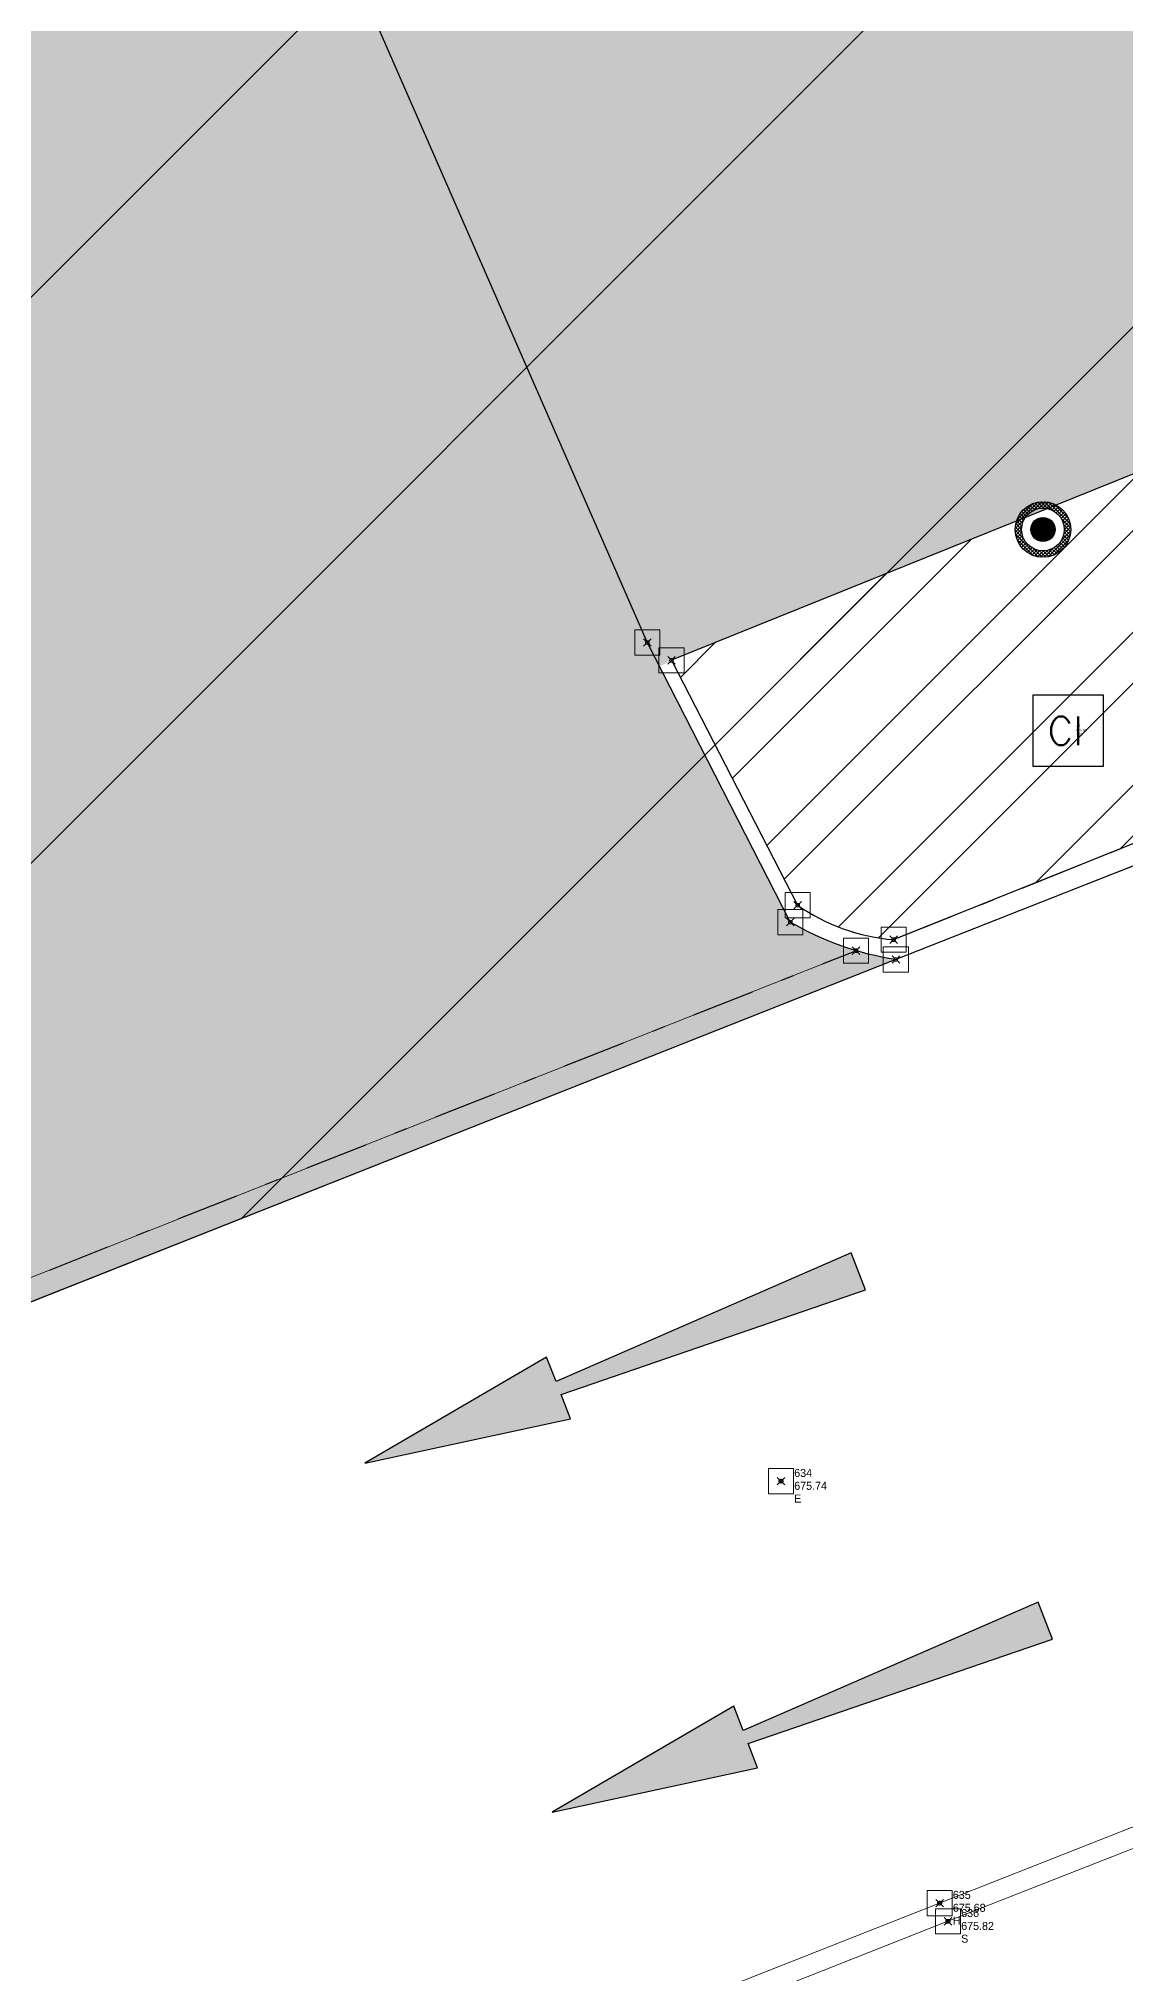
# Model space of a CAD drawing. Extents: x 350769 to 354978, y 6304672 to 6307963.
# Drawn here: x 352483.92 to 352492.54, y 6305406.01 to 6305421.36 of the extents above; entities that cross this region are included whole.
import ezdxf

# ---------------------------------------------------------------- set-up
doc = ezdxf.new("R2010")
doc.units = 0
doc.header["$PDMODE"] = 35
doc.header["$PDSIZE"] = 0.03
doc.linetypes.add('CONTINUOS', pattern=[0])
doc.linetypes.add('JPG_DASHDOT', pattern=[1, 0.5, -0.25, 0, -0.25])
doc.layers.get('0').update_dxf_attribs({"linetype": 'CONTINUOUS'})
doc.layers.get('Defpoints').update_dxf_attribs({"linetype": 'CONTINUOUS'})
for name, color, linetype in [('0-LEVANTAMIENTO 2020.SEP', 252, 'CONTINUOUS'), ('00_Demarcacion Existente', 252, 'CONTINUOUS'), ('02_Geo ext_Acotamiento', 7, 'CONTINUOUS'), ('1-PAVIMENTO', 161, 'CONTINUOUS'), ('1-RADIER', 251, 'CONTINUOUS'), ('1-SOLERA', 212, 'CONTINUOUS'), ('1-SOLERA REBAJADA', 7, 'CONTINUOUS'), ('1-SOLERA_ZARPA', 222, 'CONTINUOUS'), ('1-VEREDA', 251, 'CONTINUOUS'), ('2-ACHURADO RADIER', 9, 'CONTINUOUS'), ('2-ACHURADO VEREDA', 252, 'CONTINUOUS'), ('C-TINN', 5, 'CONTINUOUS'), ('TOP-URB-SOLERAS', 2, 'JPG_DASHDOT'), ('V-NODE - 2013', 4, 'CONTINUOUS'), ('V-NODE-TEXT', 1, 'CONTINUOUS'), ('V-NODE-TEXT 2013', 2, 'CONTINUOUS'), ('Z-CI', 253, 'CONTINUOUS'), ('Z-CR', 253, 'CONTINUOUS'), ('Z-TOPE', 253, 'CONTINUOUS')]:
    doc.layers.add(name, color=color, linetype=linetype)
doc.layers.add('0_ASD_TOPOGRAFIA_ELEMENTOS', color=9, linetype='CONTINUOS', lineweight=5, true_color=0xbdbdbd)
doc.styles.add('ROMANS', font='romans.shx', dxfattribs={"width": 0.65})
doc.dimstyles.new('Principal', dxfattribs={"dimscale": 0, "dimtxt": 2, "dimasz": 2, "dimexe": 1, "dimexo": 1, "dimtad": 1, "dimrnd": 0.05, "dimzin": 1, "dimtxsty": 'ROMANS', "dimcen": 2.5, "dimclrt": 2, "dimaunit": 2, "dimadec": 0, "dimazin": 0, "dimtfac": 1, "dimtmove": 0, "dimatfit": 3, "dimfxl": 1, "dimfxlon": 1, "dimarcsym": 0})

# ---------------------------------------------------------------- blocks, each defined once
blk = doc.blocks.new('*U238', base_point=(352491.135, 6305406.422))
at = {"layer": 'V-NODE - 2013', "lineweight": -2}
blk.add_point((352491.135, 6305406.422), dxfattribs=at)
at = {"layer": 'V-NODE-TEXT 2013', "linetype": 'ByBlock', "char_height": 0.0635}
for s, insert, attachment_point in [('636', (352491.24, 6305406.455), 7), ('S', (352491.24, 6305406.316), 1), ('675.82', (352491.24, 6305406.417), 1)]:
    blk.add_mtext(s, dxfattribs=dict(at, insert=insert, attachment_point=attachment_point))
blk = doc.blocks.new('*U387', base_point=(352491.069, 6305406.566))
at = {"layer": 'V-NODE - 2013', "lineweight": -2}
blk.add_point((352491.069, 6305406.566), dxfattribs=at)
at = {"layer": 'V-NODE-TEXT 2013', "linetype": 'ByBlock', "char_height": 0.0635}
for s, insert, attachment_point in [('635', (352491.174, 6305406.599), 7), ('675.68', (352491.174, 6305406.561), 1), ('H', (352491.174, 6305406.46), 1)]:
    blk.add_mtext(s, dxfattribs=dict(at, insert=insert, attachment_point=attachment_point))
blk = doc.blocks.new('*U426', base_point=(352489.81, 6305409.914))
at = {"layer": 'V-NODE - 2013', "lineweight": -2}
blk.add_point((352489.81, 6305409.914), dxfattribs=at)
at = {"layer": 'V-NODE-TEXT 2013', "linetype": 'ByBlock', "char_height": 0.0635}
for s, insert, attachment_point in [('634', (352489.915, 6305409.947), 7), ('675.74', (352489.915, 6305409.909), 1), ('E', (352489.915, 6305409.808), 1)]:
    blk.add_mtext(s, dxfattribs=dict(at, insert=insert, attachment_point=attachment_point))
blk = doc.blocks.new('CR')
at = {"layer": 'Z-CR', "color": 9, "true_color": 0xbdbdbd}
for p, q in [((-1.125, 1.125), (-1.125, -1.125)), ((1.125, 1.125), (-1.125, 1.125)), ((1.125, -1.125), (1.125, 1.125)), ((-1.125, -1.125), (1.125, -1.125))]:
    blk.add_line(p, q, dxfattribs=at)
at = {"layer": 'Z-CR', "color": 9, "true_color": 0xbdbdbd, "style": 'ROMANS'}
blk.add_text('CI', height=0.9, dxfattribs=at).set_placement((-0.651, -0.452))
blk = doc.blocks.new('*U781', base_point=(352492.089, 6305415.868))
at = {"layer": 'Z-CI', "linetype": 'ByBlock', "lineweight": -2, "xscale": 0.2499999999999905, "yscale": 0.2499999999999905, "zscale": 0.2499999999999905}
blk.add_blockref('CR', (352492.089, 6305415.868), dxfattribs=at)
at = {"layer": 'V-NODE-TEXT', "linetype": 'ByBlock', "char_height": 0.02}
for s, insert, attachment_point in [('46', (352492.154, 6305415.908), 4), ('675.90', (352492.154, 6305415.883), 1), ('°CR', (352492.154, 6305415.838), 4)]:
    blk.add_mtext(s, dxfattribs=dict(at, insert=insert, attachment_point=attachment_point))
blk = doc.blocks.new('TOPE')
at = {"layer": 'Z-TOPE'}
h = blk.add_hatch(color=256, dxfattribs=at)
edge = h.paths.add_edge_path()
edge.add_arc((0, 0), 0.478, 0, 360)
for p, q in [((-1.084, 0.199), (-0.199, 1.084)), ((-1.028, 0.399), (-0.399, 1.028)), ((-0.592, 0.607), (-0.772, 0.787)), ((-0.515, 0.673), (-0.696, 0.855)), ((-0.429, 0.731), (-0.614, 0.916)), ((-0.334, 0.779), (-0.525, 0.97)), ((-0.229, 0.816), (-0.428, 1.016)), ((-0.386, 0.755), (-0.039, 1.102)), ((-0.11, 0.84), (-0.323, 1.054)), ((0.027, 0.847), (-0.209, 1.083)), ((-0.166, 0.831), (0.101, 1.098)), ((0.191, 0.826), (-0.082, 1.099)), ((-0.007, 0.848), (0.225, 1.079)), ((0.429, 0.731), (0.059, 1.101)), ((0.127, 0.838), (0.338, 1.049)), ((1.08, 0.224), (0.224, 1.08)), ((0.244, 0.812), (0.442, 1.01)), ((0.348, 0.773), (0.538, 0.963)), ((1.014, 0.432), (0.432, 1.014)), ((0.442, 0.723), (0.626, 0.908)), ((0.526, 0.665), (0.707, 0.846)), ((0.602, 0.597), (0.782, 0.777)), ((-1.102, 0.039), (-0.755, 0.386)), ((-1.098, -0.101), (-0.831, 0.166)), ((-0.834, -0.153), (-1.097, 0.11)), ((-1.079, -0.225), (-0.848, 0.007)), ((-0.848, 0.004), (-1.077, 0.234)), ((-0.837, 0.136), (-1.047, 0.346)), ((-0.809, 0.252), (-1.007, 0.449)), ((-0.77, 0.355), (-0.959, 0.544)), ((-0.719, 0.448), (-0.903, 0.632)), ((-0.66, 0.532), (-0.841, 0.713)), ((0.669, 0.521), (0.85, 0.702)), ((0.727, 0.436), (0.911, 0.621)), ((1.101, 0.059), (0.731, 0.429)), ((0.776, 0.342), (0.966, 0.532)), ((0.814, 0.237), (1.013, 0.436)), ((1.099, -0.082), (0.826, 0.191)), ((0.829, -0.177), (1.099, 0.092)), ((0.839, 0.119), (1.052, 0.332)), ((0.847, -0.016), (1.081, 0.218)), ((1.083, -0.209), (0.847, 0.027)), ((-0.765, -0.365), (-1.102, -0.028)), ((-0.186, -1.087), (-1.087, -0.186)), ((-1.049, -0.338), (-0.838, -0.127)), ((-0.382, -1.034), (-1.034, -0.382)), ((-1.01, -0.442), (-0.812, -0.244)), ((-0.963, -0.538), (-0.773, -0.348)), ((-0.908, -0.626), (-0.723, -0.442)), ((-0.846, -0.707), (-0.665, -0.526)), ((-0.777, -0.782), (-0.597, -0.602)), ((-0.702, -0.85), (-0.521, -0.669)), ((-0.621, -0.911), (-0.436, -0.727)), ((-0.028, -1.102), (-0.365, -0.765)), ((0.048, -1.102), (0.405, -0.745)), ((0.21, -1.082), (1.082, -0.21)), ((0.414, -1.022), (1.022, -0.414)), ((0.632, -0.903), (0.448, -0.719)), ((0.713, -0.841), (0.532, -0.66)), ((0.787, -0.772), (0.607, -0.592)), ((0.855, -0.696), (0.673, -0.515)), ((0.916, -0.614), (0.731, -0.429)), ((0.745, -0.405), (1.102, -0.048)), ((0.97, -0.525), (0.779, -0.334)), ((1.016, -0.428), (0.816, -0.229)), ((1.054, -0.323), (0.84, -0.11)), ((-0.775, -0.784), (-0.784, -0.775)), ((-0.532, -0.966), (-0.342, -0.776)), ((-0.436, -1.013), (-0.237, -0.814)), ((-0.332, -1.052), (-0.119, -0.839)), ((-0.218, -1.081), (0.016, -0.847)), ((0.11, -1.097), (-0.153, -0.834)), ((-0.092, -1.099), (0.177, -0.829)), ((0.234, -1.077), (0.004, -0.848)), ((0.346, -1.047), (0.136, -0.837)), ((0.449, -1.007), (0.252, -0.809)), ((0.544, -0.959), (0.355, -0.77))]:
    blk.add_line(p, q, dxfattribs=at)
for radius in [1.103, 0.848, 0.478]:
    blk.add_circle((0, 0), radius, dxfattribs=at)
blk = doc.blocks.new('FRR')
blk.add_hatch(color=256).paths.add_polyline_path([(-0.375, -2.355), (-0.079, -2.355), (-0.225, -6), (0.225, -6), (0.079, -2.355), (0.375, -2.355), (0, 0)])
blk.add_lwpolyline([(-0.375, -2.355), (-0.079, -2.355), (-0.225, -6), (0.225, -6), (0.079, -2.355), (0.375, -2.355), (0, 0)], close=True)
blk = doc.blocks.new('*D1236')
at = {"layer": '02_Geo ext_Acotamiento', "color": 0, "lineweight": -2, "transparency": 16777216}
blk.add_line((352474.045, 6305972.496), (352473.119, 6305978.179), dxfattribs=at)
at = {"layer": '02_Geo ext_Acotamiento', "color": 0, "transparency": 16777216}
blk.add_solid([(352473.283, 6305978.206), (352472.954, 6305978.153), (352472.958, 6305979.166)], dxfattribs=at)
at = {"layer": 'Defpoints', "color": 0, "transparency": 16777216}
for p in [(352472.958, 6305979.166), (352596.042, 6305224.025)]:
    blk.add_point(p, dxfattribs=at)
at = {"layer": '02_Geo ext_Acotamiento', "color": 2, "transparency": 16777216, "insert": (352474.582, 6305974.845), "char_height": 1, "attachment_point": 5, "rotation": 279.2575, "style": 'ROMANS'}
blk.add_mtext('R765,10', dxfattribs=at)
blk = doc.blocks.new('*U4478', base_point=(352491.135, 6305406.422))
at = {"layer": 'V-NODE - 2013', "lineweight": -2}
blk.add_point((352491.135, 6305406.422), dxfattribs=at)
at = {"layer": 'V-NODE-TEXT 2013', "linetype": 'ByBlock', "char_height": 0.0635}
for s, insert, attachment_point in [('636', (352491.24, 6305406.455), 7), ('S', (352491.24, 6305406.316), 1), ('675.82', (352491.24, 6305406.417), 1)]:
    blk.add_mtext(s, dxfattribs=dict(at, insert=insert, attachment_point=attachment_point))
blk = doc.blocks.new('*U4633', base_point=(352491.069, 6305406.566))
at = {"layer": 'V-NODE - 2013', "lineweight": -2}
blk.add_point((352491.069, 6305406.566), dxfattribs=at)
at = {"layer": 'V-NODE-TEXT 2013', "linetype": 'ByBlock', "char_height": 0.0635}
for s, insert, attachment_point in [('635', (352491.174, 6305406.599), 7), ('675.68', (352491.174, 6305406.561), 1), ('H', (352491.174, 6305406.46), 1)]:
    blk.add_mtext(s, dxfattribs=dict(at, insert=insert, attachment_point=attachment_point))
blk = doc.blocks.new('*U4675', base_point=(352489.81, 6305409.914))
at = {"layer": 'V-NODE - 2013', "lineweight": -2}
blk.add_point((352489.81, 6305409.914), dxfattribs=at)
at = {"layer": 'V-NODE-TEXT 2013', "linetype": 'ByBlock', "char_height": 0.0635}
for s, insert, attachment_point in [('634', (352489.915, 6305409.947), 7), ('675.74', (352489.915, 6305409.909), 1), ('E', (352489.915, 6305409.808), 1)]:
    blk.add_mtext(s, dxfattribs=dict(at, insert=insert, attachment_point=attachment_point))
blk = doc.blocks.new('*U5060', base_point=(352492.089, 6305415.868))
at = {"layer": 'Z-CI', "linetype": 'ByBlock', "lineweight": -2, "xscale": 0.2499999999999905, "yscale": 0.2499999999999905, "zscale": 0.2499999999999905}
blk.add_blockref('CR', (352492.089, 6305415.868), dxfattribs=at)
at = {"layer": 'V-NODE-TEXT', "linetype": 'ByBlock', "char_height": 0.02}
for s, insert, attachment_point in [('46', (352492.154, 6305415.908), 4), ('675.90', (352492.154, 6305415.883), 1), ('°CR', (352492.154, 6305415.838), 4)]:
    blk.add_mtext(s, dxfattribs=dict(at, insert=insert, attachment_point=attachment_point))
blk = doc.blocks.new('TOPOGRAFIA')
at = {"layer": '1-SOLERA REBAJADA', "lineweight": 0, "true_color": 0xbdbdbd}
h = blk.add_hatch(color=9, dxfattribs=at)
h.dxf.hatch_style = 1
h.paths.add_polyline_path([(390490.722, 6302414.053, -0.035163), (390490.405, 6302414.123), (390481.958, 6302410.78, -0.019695), (390481.682, 6302410.475)])
at = {"layer": '2-ACHURADO RADIER', "lineweight": 0, "true_color": 0xbdbdbd}
h = blk.add_hatch(color=9, dxfattribs=at)
h.dxf.hatch_style = 1
h.paths.add_polyline_path([(390498.532, 6302430.434), (390485.251, 6302425.123, -0.045419), (390485.024, 6302425.081), (390488.749, 6302416.568), (390488.846, 6302416.378), (390488.941, 6302416.427), (390494.157, 6302418.53), (390493.79, 6302419.438), (390494.434, 6302419.728), (390494.812, 6302418.794), (390502.028, 6302421.704)])
h = blk.add_hatch(color=9, dxfattribs=at)
h.dxf.hatch_style = 1
h.paths.add_polyline_path([(390485.024, 6302425.081, -0.326314), (390483.734, 6302425.85), (390483.519, 6302426.379), (390477.674, 6302423.927), (390477.855, 6302423.476), (390477.674, 6302423.398), (390478.129, 6302422.276), (390481.622, 6302413.737), (390482.338, 6302411.296, -0.030699), (390481.958, 6302410.78), (390490.405, 6302414.123, -0.061713), (390489.884, 6302414.35), (390488.749, 6302416.568)])
blk.add_hatch(color=9, dxfattribs=at).paths.add_polyline_path([(390484.802, 6302419.474), (390484.564, 6302419.294), (390484.086, 6302420.373), (390483.93, 6302420.304), (390484.408, 6302419.224), (390484.114, 6302419.169), (390484.873, 6302418.384)])
at = {"layer": '1-PAVIMENTO', "color": 9, "lineweight": 0, "true_color": 0xbdbdbd, "flags": 128}
for points in [[(390444.268, 6302388.116), (390457.741, 6302393.434), (390468.498, 6302397.661), (390479.763, 6302402.113), (390491.069, 6302406.566), (390504.34, 6302411.797), (390516.096, 6302416.436), (390528.667, 6302421.39), (390542.311, 6302426.778), (390554.613, 6302431.626), (390569.19, 6302437.377), (390581.349, 6302442.198), (390592.357, 6302446.525), (390602.496, 6302450.542)], [(390441.522, 6302394.629), (390452.503, 6302398.982), (390458.213, 6302401.216), (390468.05, 6302405.104), (390476.439, 6302408.401), (390481.682, 6302410.475), (390490.722, 6302414.053), (390503.01, 6302418.889), (390512.509, 6302422.629), (390523.045, 6302426.8), (390532.693, 6302430.631), (390541.368, 6302434.036), (390559.984, 6302441.387), (390574.209, 6302447), (390587.598, 6302452.326), (390599.579, 6302457.023), (390608.801, 6302460.676), (390618.951, 6302464.69)]]:
    blk.add_lwpolyline(points, dxfattribs=at)
at = {"layer": '1-RADIER', "color": 9, "lineweight": 0, "true_color": 0xbdbdbd, "flags": 128}
for points in [[(390485.024, 6302425.081), (390488.749, 6302416.568)], [(390488.749, 6302416.568), (390489.884, 6302414.35)]]:
    blk.add_lwpolyline(points, dxfattribs=at)
blk.add_lwpolyline([(390490.722, 6302414.053, -0.097087), (390489.884, 6302414.35, 0.531372)], format="xyb", dxfattribs=at)
at = {"layer": '1-SOLERA', "color": 9, "lineweight": 0, "true_color": 0xbdbdbd}
blk.add_line((390490.704, 6302414.211), (390494.697, 6302415.812), dxfattribs=at)
at = {"layer": '1-SOLERA', "color": 9, "lineweight": 0, "true_color": 0xbdbdbd, "flags": 128}
for points in [[(390444.36, 6302387.966), (390457.762, 6302393.273), (390468.575, 6302397.519), (390479.829, 6302401.965), (390491.135, 6302406.422), (390504.423, 6302411.655), (390516.147, 6302416.29), (390528.739, 6302421.254), (390542.04, 6302426.48), (390554.717, 6302431.497), (390569.137, 6302437.209), (390581.385, 6302442.039), (390592.396, 6302446.375), (390602.55, 6302450.4)], [(390481.958, 6302410.78), (390490.405, 6302414.123)]]:
    blk.add_lwpolyline(points, dxfattribs=at)
blk.add_lwpolyline([(390489.942, 6302414.484, 0.133811), (390490.704, 6302414.211, 0.133811)], format="xyb", dxfattribs=at)
at = {"layer": '1-VEREDA', "color": 9, "lineweight": 0, "true_color": 0xbdbdbd}
blk.add_lwpolyline([(390531.498, 6302433.526), (390522.742, 6302429.978), (390511.784, 6302425.587), (390506.646, 6302423.549), (390502.028, 6302421.704), (390494.812, 6302418.794), (390495.181, 6302417.883), (390494.537, 6302417.593), (390494.157, 6302418.53), (390488.941, 6302416.427), (390489.942, 6302414.484, 0.133811), (390490.704, 6302414.211), (390494.697, 6302415.812), (390494.552, 6302416.257), (390502.709, 6302419.494), (390512.363, 6302423.326), (390522.849, 6302427.501), (390532.385, 6302431.239)], format="xyb", dxfattribs=at)
at = {"layer": 'C-TINN', "color": 9, "linetype": 'Continuous', "lineweight": 0, "true_color": 0xbdbdbd}
for points, elevation in [([(390488.649, 6302416.468), (390488.649, 6302416.668), (390488.849, 6302416.668), (390488.849, 6302416.468), (390488.649, 6302416.468)], 675.871), ([(390488.841, 6302416.327), (390488.841, 6302416.527), (390489.041, 6302416.527), (390489.041, 6302416.327), (390488.841, 6302416.327)], 675.877), ([(390489.842, 6302414.384), (390489.842, 6302414.584), (390490.042, 6302414.584), (390490.042, 6302414.384), (390489.842, 6302414.384)], 675.853), ([(390489.784, 6302414.25), (390489.784, 6302414.45), (390489.984, 6302414.45), (390489.984, 6302414.25), (390489.784, 6302414.25)], 675.805), ([(390490.305, 6302414.023), (390490.305, 6302414.223), (390490.505, 6302414.223), (390490.505, 6302414.023), (390490.305, 6302414.023)], 675.737), ([(390490.604, 6302414.111), (390490.604, 6302414.311), (390490.804, 6302414.311), (390490.804, 6302414.111), (390490.604, 6302414.111)], 675.852), ([(390490.622, 6302413.953), (390490.622, 6302414.153), (390490.822, 6302414.153), (390490.822, 6302413.953), (390490.622, 6302413.953)], 675.707), ([(390489.71, 6302409.814), (390489.71, 6302410.014), (390489.91, 6302410.014), (390489.91, 6302409.814), (390489.71, 6302409.814)], 675.738), ([(390490.969, 6302406.466), (390490.969, 6302406.666), (390491.169, 6302406.666), (390491.169, 6302406.466), (390490.969, 6302406.466)], 675.685), ([(390491.035, 6302406.322), (390491.035, 6302406.522), (390491.235, 6302406.522), (390491.235, 6302406.322), (390491.035, 6302406.322)], 675.822)]:
    blk.add_lwpolyline(points, dxfattribs=dict(at, elevation=elevation))
for p in [(390488.749, 6302416.568, 675.871), (390488.941, 6302416.427, 675.877), (390489.884, 6302414.35, 675.805), (390489.942, 6302414.484, 675.853), (390490.704, 6302414.211, 675.852), (390490.405, 6302414.123, 675.737), (390490.722, 6302414.053, 675.707), (390489.81, 6302409.914, 675.738), (390491.069, 6302406.566, 675.685), (390491.135, 6302406.422, 675.822)]:
    blk.add_point(p, dxfattribs=at)
at = {"color": 9, "lineweight": 0, "true_color": 0xbdbdbd}
for name, p in [('*U4675', (390489.81, 6302409.914)), ('*U4633', (390491.069, 6302406.566)), ('*U4478', (390491.135, 6302406.422))]:
    blk.add_blockref(name, p, dxfattribs=at)
at = {"layer": '1-SOLERA_ZARPA', "color": 9, "linetype": 'Continuous', "lineweight": 0, "true_color": 0xbdbdbd, "xscale": 0.2, "yscale": 0.2, "zscale": 0.2}
blk.add_blockref('TOPE', (390491.889, 6302417.465), dxfattribs=at)
at = {"layer": 'Z-CR', "color": 9, "lineweight": 0, "true_color": 0xbdbdbd}
blk.add_blockref('*U5060', (390492.089, 6302415.868), dxfattribs=at)

msp = doc.modelspace()

# ---------------------------------------------------------------- hatches: boundary and pattern name
at = {"layer": '0-LEVANTAMIENTO 2020.SEP'}
h = msp.add_hatch(dxfattribs=at)
h.set_pattern_fill('ANSI31', color=252)
h.paths.add_polyline_path([(352458.213, 6305401.216), (352452.503, 6305398.982), (352452.816, 6305399.28), (352452.609, 6305399.636), (352451.638, 6305400.227), (352457.678, 6305402.577), (352457.689, 6305402.79), (352457.683, 6305402.996), (352454.252, 6305411.685), (352450.931, 6305420.069), (352447.151, 6305429.404), (352442.008, 6305442.347), (352436.835, 6305455.304), (352430.757, 6305470.685), (352440.792, 6305475.07), (352451.682, 6305479.894), (352465.771, 6305486.18), (352480.216, 6305492.535), (352496.407, 6305499.712), (352513.657, 6305507.299), (352529.161, 6305514.161), (352541.959, 6305519.8), (352561.927, 6305528.675), (352571.449, 6305540.268), (352583.647, 6305555.178), (352598.213, 6305545.789), (352605.453, 6305541.805), (352602.222, 6305538.721), (352606.073, 6305535.813), (352608.645, 6305532.42), (352608.792, 6305532.234), (352608.857, 6305528.43), (352613.727, 6305525.092), (352613.927, 6305524.926), (352609.716, 6305517.616), (352604.317, 6305502.974), (352607.353, 6305483.644), (352606.958, 6305479.393), (352608.039, 6305476.818), (352609.065, 6305474.225), (352617.537, 6305468.424), (352618.346, 6305465.146), (352618.854, 6305464.849), (352618.951, 6305464.69), (352608.801, 6305460.676), (352599.579, 6305457.023), (352587.598, 6305452.326), (352574.209, 6305447), (352559.984, 6305441.387), (352541.368, 6305434.036), (352532.693, 6305430.631), (352523.045, 6305426.8), (352512.509, 6305422.629), (352503.01, 6305418.889), (352490.722, 6305414.053), (352481.682, 6305410.475), (352476.439, 6305408.401), (352468.05, 6305405.104)])
at = {"layer": '1-SOLERA REBAJADA'}
h = msp.add_hatch(color=256, dxfattribs=at)
h.dxf.hatch_style = 1
h.paths.add_polyline_path([(352490.722, 6305414.053, -0.035163), (352490.405, 6305414.123), (352481.958, 6305410.78, -0.019695), (352481.682, 6305410.475)])
at = {"layer": '2-ACHURADO RADIER'}
h = msp.add_hatch(color=256, dxfattribs=at)
h.dxf.hatch_style = 1
h.paths.add_polyline_path([(352498.532, 6305430.434), (352485.251, 6305425.123, -0.045419), (352485.024, 6305425.081), (352488.749, 6305416.568), (352488.846, 6305416.378), (352488.941, 6305416.427), (352494.157, 6305418.53), (352493.79, 6305419.438), (352494.434, 6305419.728), (352494.812, 6305418.794), (352502.028, 6305421.704)])
h = msp.add_hatch(color=256, dxfattribs=at)
h.dxf.hatch_style = 1
h.paths.add_polyline_path([(352485.024, 6305425.081, -0.326314), (352483.734, 6305425.85), (352483.519, 6305426.379), (352477.674, 6305423.927), (352477.855, 6305423.476), (352477.674, 6305423.398), (352478.129, 6305422.276), (352481.622, 6305413.737), (352482.338, 6305411.296, -0.030699), (352481.958, 6305410.78), (352490.405, 6305414.123, -0.061713), (352489.884, 6305414.35), (352488.749, 6305416.568)])
msp.add_hatch(color=256, dxfattribs=at).paths.add_polyline_path([(352484.802, 6305419.474), (352484.564, 6305419.294), (352484.086, 6305420.373), (352483.93, 6305420.304), (352484.408, 6305419.224), (352484.114, 6305419.169), (352484.873, 6305418.384)])
at = {"layer": '2-ACHURADO VEREDA'}
h = msp.add_hatch(dxfattribs=at)
h.set_pattern_fill('ANSI32', color=256, scale=0.09)
edge = h.paths.add_edge_path()
edge.add_line((352494.157, 6305418.53), (352488.941, 6305416.427))
edge.add_line((352488.941, 6305416.427), (352489.942, 6305414.484))
edge.add_arc((352490.824, 6305415.746), 1.539, 235.046, 265.5321)
edge.add_line((352490.704, 6305414.211), (352494.697, 6305415.812))
edge.add_line((352494.697, 6305415.812), (352494.552, 6305416.257))
edge.add_line((352494.552, 6305416.257), (352502.709, 6305419.494))
edge.add_line((352502.709, 6305419.494), (352512.363, 6305423.326))
edge.add_line((352512.363, 6305423.326), (352522.849, 6305427.501))
edge.add_line((352522.849, 6305427.501), (352532.385, 6305431.239))
edge.add_line((352532.385, 6305431.239), (352541.168, 6305434.704))
edge.add_line((352541.168, 6305434.704), (352560.355, 6305442.352))
edge.add_line((352560.355, 6305442.352), (352574.057, 6305447.661))
edge.add_line((352574.057, 6305447.661), (352586.18, 6305452.427))
edge.add_line((352586.18, 6305452.427), (352599.796, 6305457.878))
edge.add_line((352599.796, 6305457.878), (352599.983, 6305460.901))
edge.add_line((352599.983, 6305460.901), (352599.939, 6305461.036))
edge.add_line((352599.939, 6305461.036), (352596.032, 6305459.42))
edge.add_line((352596.032, 6305459.42), (352585.207, 6305455.053))
edge.add_line((352585.207, 6305455.053), (352572.313, 6305449.916))
edge.add_line((352572.313, 6305449.916), (352559.381, 6305444.752))
edge.add_line((352559.381, 6305444.752), (352540.705, 6305437.224))
edge.add_line((352540.705, 6305437.224), (352531.498, 6305433.526))
edge.add_line((352531.498, 6305433.526), (352522.742, 6305429.978))
edge.add_line((352522.742, 6305429.978), (352511.784, 6305425.587))
edge.add_line((352511.784, 6305425.587), (352506.646, 6305423.549))
edge.add_line((352506.646, 6305423.549), (352502.028, 6305421.704))
edge.add_line((352502.028, 6305421.704), (352494.812, 6305418.794))
edge.add_line((352494.812, 6305418.794), (352495.181, 6305417.883))
edge.add_line((352495.181, 6305417.883), (352494.537, 6305417.593))
edge.add_line((352494.537, 6305417.593), (352494.157, 6305418.53))

# ---------------------------------------------------------------- linework, layer by layer
at = {"layer": '0-LEVANTAMIENTO 2020.SEP', "flags": 128}
msp.add_lwpolyline([(352599.579, 6305457.023), (352587.598, 6305452.326), (352574.209, 6305447), (352559.984, 6305441.387), (352541.368, 6305434.036), (352532.693, 6305430.631), (352523.045, 6305426.8), (352512.509, 6305422.629), (352503.01, 6305418.889), (352490.722, 6305414.053), (352481.682, 6305410.475), (352476.439, 6305408.401), (352468.05, 6305405.104), (352458.213, 6305401.216)], dxfattribs=at)
at = {"layer": '1-RADIER', "flags": 128}
for points in [[(352485.024, 6305425.081), (352488.749, 6305416.568)], [(352488.749, 6305416.568), (352489.884, 6305414.35)]]:
    msp.add_lwpolyline(points, dxfattribs=at)
msp.add_lwpolyline([(352490.722, 6305414.053, -0.097087), (352489.884, 6305414.35, 0.531372)], format="xyb", dxfattribs=at)
at = {"layer": '1-VEREDA'}
msp.add_lwpolyline([(352531.498, 6305433.526), (352522.742, 6305429.978), (352511.784, 6305425.587), (352506.646, 6305423.549), (352502.028, 6305421.704), (352494.812, 6305418.794), (352495.181, 6305417.883), (352494.537, 6305417.593), (352494.157, 6305418.53), (352488.941, 6305416.427), (352489.942, 6305414.484, 0.133811), (352490.704, 6305414.211), (352494.697, 6305415.812), (352494.552, 6305416.257), (352502.709, 6305419.494), (352512.363, 6305423.326), (352522.849, 6305427.501), (352532.385, 6305431.239)], format="xyb", dxfattribs=at)
at = {"layer": 'TOP-URB-SOLERAS'}
msp.add_line((352490.704, 6305414.211), (352494.697, 6305415.812), dxfattribs=at)
at = {"layer": 'TOP-URB-SOLERAS', "flags": 128}
msp.add_lwpolyline([(352489.942, 6305414.484, 0.133811), (352490.704, 6305414.211, 0.133811)], format="xyb", dxfattribs=at)
msp.add_lwpolyline([(352481.958, 6305410.78), (352490.405, 6305414.123)], dxfattribs=at)

# ---------------------------------------------------------------- block references
for name, p in [('*U426', (352489.81, 6305409.914)), ('*U387', (352491.069, 6305406.566)), ('*U238', (352491.135, 6305406.422))]:
    msp.add_blockref(name, p)
at = {"layer": '00_Demarcacion Existente', "xscale": 0.7000000000000002, "yscale": 0.7000000000000002, "zscale": 0.7000000000000002, "rotation": 111.2339190284941}
for p in [(352486.508, 6305410.057), (352487.993, 6305407.287)]:
    msp.add_blockref('FRR', p, dxfattribs=at)
at = {"layer": '1-SOLERA_ZARPA', "linetype": 'Continuous', "xscale": 0.2, "yscale": 0.2, "zscale": 0.2}
msp.add_blockref('TOPE', (352491.889, 6305417.465), dxfattribs=at)
at = {"layer": 'Z-CR'}
msp.add_blockref('*U781', (352492.089, 6305415.868), dxfattribs=at)

# ---------------------------------------------------------------- dimensions: what is measured, and where the dimension line sits
at = {"layer": '02_Geo ext_Acotamiento'}
dim = msp.add_radius_dim(center=(352596.042, 6305224.025), mpoint=(352472.958, 6305979.166), dimstyle='Principal', override={"dimscale": 0, "dimaunit": 0, "dimfxl": 0.22, "dimarcsym": 1}, dxfattribs=at)
dim.commit()
dim.dimension.update_dxf_attribs({"geometry": '*D1236', "text_midpoint": (352473.686, 6305974.698), "dimtype": 164})

# ---------------------------------------------------------------- next in the draw order: block references
at = {"layer": '0_ASD_TOPOGRAFIA_ELEMENTOS', "color": 30, "true_color": 0xf26507}
msp.add_blockref('TOPOGRAFIA', (-38000, 3000), dxfattribs=at)

doc.saveas('drawing.dxf')
